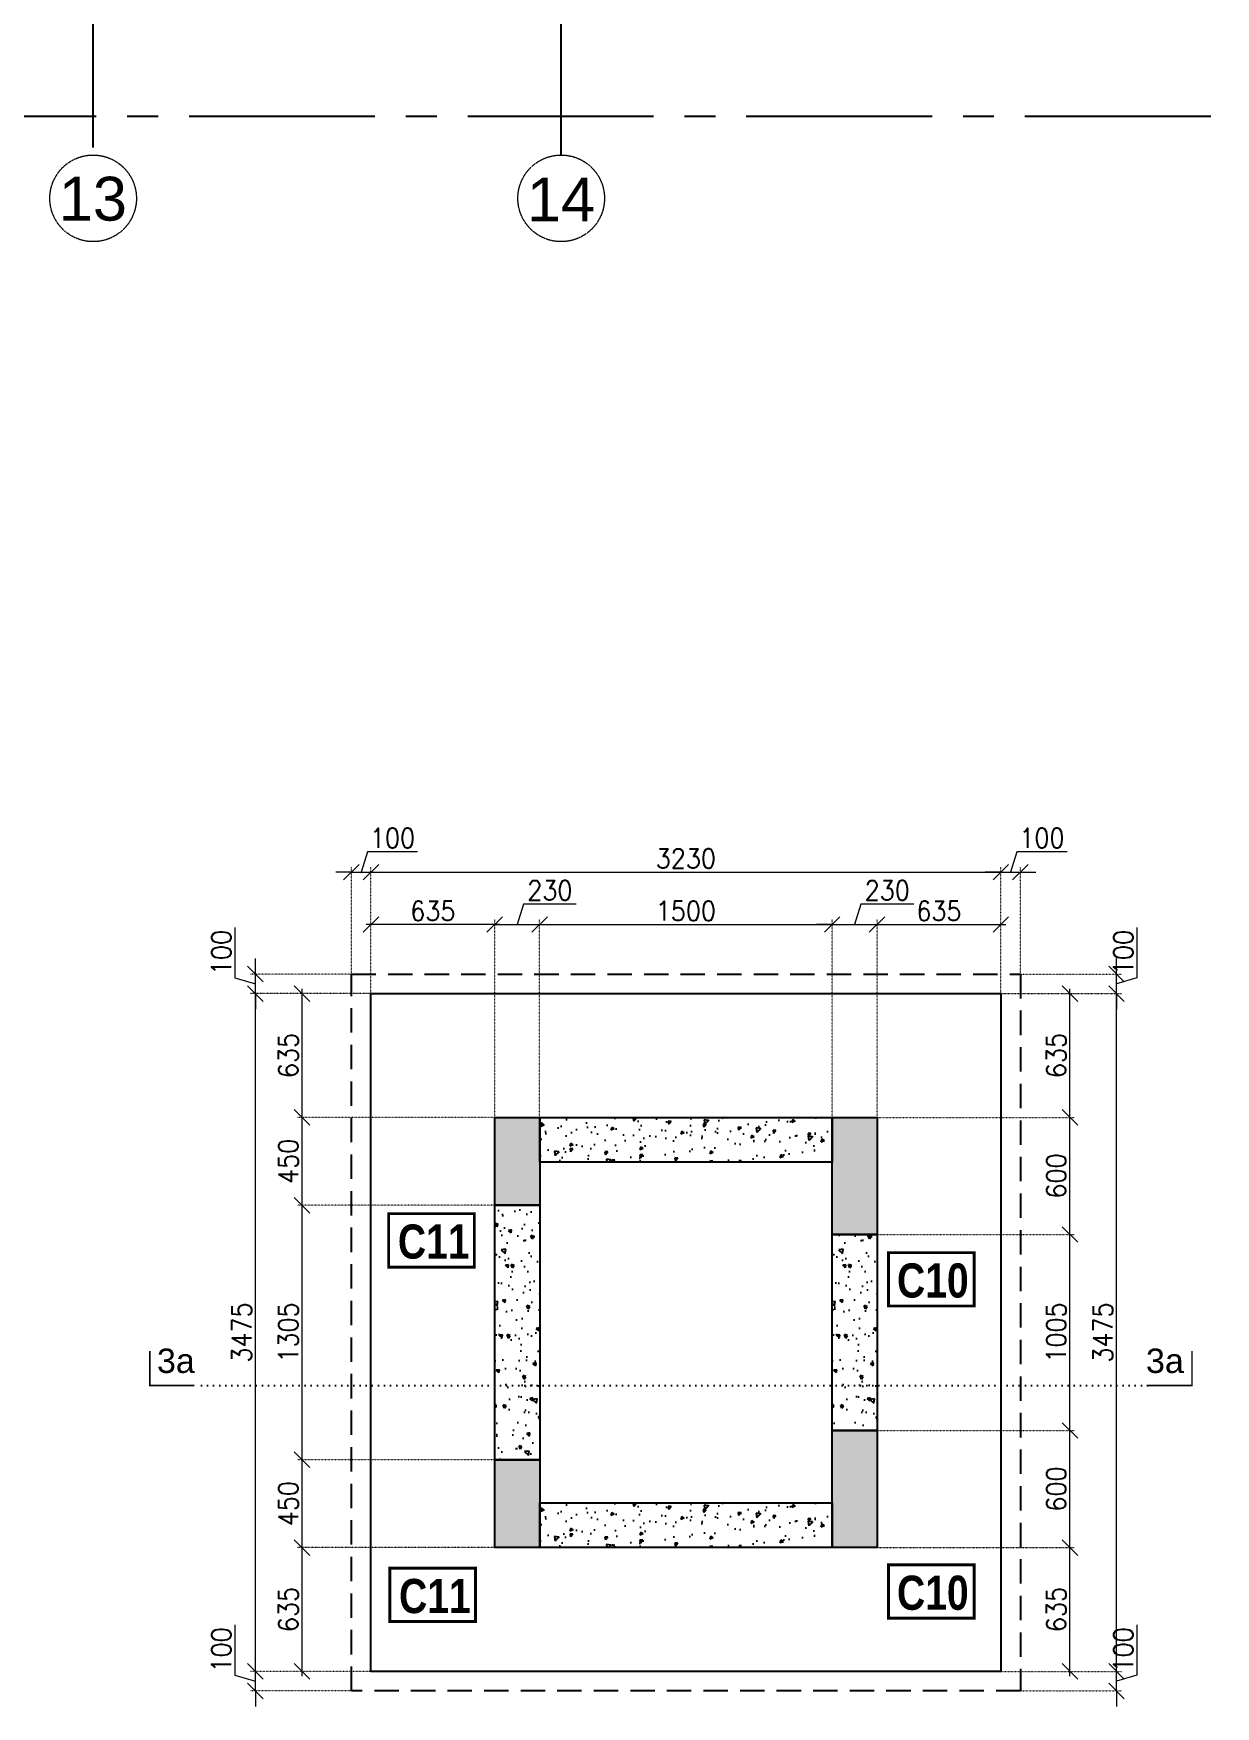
# Model space of a CAD drawing. Header units: millimetres. Extents: x 149548 to 2112824, y -1657616 to -1354760.
# Drawn here: x 1731822 to 1743945, y -1643212 to -1626058 of the extents above; entities that cross this region are included whole.
import ezdxf

# ---------------------------------------------------------------- set-up
doc = ezdxf.new("R2010")
doc.units = ezdxf.units.MM
doc.header["$MEASUREMENT"] = 0
doc.header["$PDMODE"] = 98
for name, pattern in [('ACAD_ISO02W100', [15, 12, -3]), ('CENTER2', [28.575, 19.05, -3.175, 3.175, -3.175]), ('DOT', [0.25, 0, -0.25]), ('HIDDEN', [0.375, 0.25, -0.125])]:
    doc.linetypes.add(name, pattern=pattern)
for name, color, linetype, lineweight in [('CENTER_LINE', 8, 'CENTER2', 25), ('GRID', 252, 'ACAD_ISO02W100', 9), ('s-dm', 171, 'Continuous', 15), ('SEC. MARK', 4, 'Continuous', 25), ('TXT', 255, 'Continuous', 5)]:
    doc.layers.add(name, color=color, linetype=linetype, lineweight=lineweight)
for name, color, linetype in [('Footing_ST', 241, 'Continuous'), ('Hatch', 8, 'Continuous'), ('Pcc_ST', 6, 'Continuous'), ('STR.COLUMN', 1, 'Continuous')]:
    doc.layers.add(name, color=color, linetype=linetype)
doc.styles.add('1-100', font='arial.ttf', dxfattribs={"height": 400})
doc.styles.add('ARIAL', font='arial.ttf')
doc.styles.add('G3-TEXT', font='ARIALNB.TTF', dxfattribs={"height": 3})
doc.styles.add('RS', font='romans.shx', dxfattribs={"width": 0.9})
doc.dimstyles.new('Maheboob', dxfattribs={"dimtxt": 100, "dimasz": 100, "dimexe": 0, "dimexo": 0, "dimgap": 50, "dimtad": 1, "dimdec": 0, "dimdsep": 46, "dimtxsty": 'RS', "dimblk": 'ME', "dimcen": 225, "dimdle": 25, "dimclrd": 256, "dimclre": 256, "dimclrt": 7, "dimadec": 1, "dimazin": 1, "dimtfac": 1, "dimtdec": 0, "dimtmove": 0, "dimatfit": 0, "dimldrblk": 'ME', "dimfxl": 1, "dimlwd": -1, "dimlwe": -1, "dimarcsym": 0})

# ---------------------------------------------------------------- blocks, each defined once
blk = doc.blocks.new('FIRST FLOOR COLUMNS')
at = {"layer": 'CENTER_LINE', "ltscale": 100}
for p, q in [((56005, -28128), (56005, 17663)), ((60805, -28206), (60805, 17638)), ((90326, -27810), (-4586, -27810))]:
    blk.add_line(p, q, dxfattribs=at)
at = {"layer": 'GRID', "ltscale": 0.3}
for centre in [(56005, -28650), (60805, -28650)]:
    blk.add_circle(centre, 444, dxfattribs=at)
at = {"layer": 'GRID', "ltscale": 0.3, "style": '1-100', "oblique": 0}
for s, p in [('13', (55653, -28879)), ('14', (60453, -28887))]:
    blk.add_text(s, height=450, rotation=0.0553, dxfattribs=at).set_placement(p)
blk = doc.blocks.new('_Oblique')
at = {"color": 0, "linetype": 'ByBlock', "lineweight": -2}
blk.add_line((-0.5, -0.5), (0.5, 0.5), dxfattribs=at)
blk = doc.blocks.new('*D2267')
at = {"layer": 'Defpoints', "color": 0}
for p in [(1734576, -1641582), (1736587, -1641582), (1735283, -1642852)]:
    blk.add_point(p, dxfattribs=at)
at = {"layer": 's-dm', "linetype": 'DOT'}
for p, q in [((1736587, -1641582), (1734526, -1641582)), ((1735283, -1642852), (1734526, -1642852))]:
    blk.add_line(p, q, dxfattribs=at)
at = {"layer": 's-dm'}
blk.add_line((1734576, -1642902), (1734576, -1641532), dxfattribs=at)
at = {"layer": 's-dm', "xscale": 160, "yscale": 160, "zscale": 160}
for p, rotation in [((1734576, -1641582), 90), ((1734576, -1642852), 270)]:
    blk.add_blockref('_Oblique', p, dxfattribs=dict(at, rotation=rotation))
at = {"layer": 's-dm', "color": 7, "insert": (1734436, -1642217), "char_height": 200, "attachment_point": 5, "rotation": 90, "style": 'RS'}
blk.add_mtext('635', dxfattribs=at)
blk = doc.blocks.new('ME')
at = {"layer": 's-dm', "color": 2, "ltscale": 50}
for p, q in [((0, -1.04), (0, 1.04)), ((-1.04, 0), (1.04, 0))]:
    blk.add_line(p, q, dxfattribs=at)
blk.add_lwpolyline([(0.74, 0.74), (-0.74, -0.74)], dxfattribs=at)
blk = doc.blocks.new('*D2268')
at = {"layer": 'Defpoints', "color": 0}
for p in [(1734576, -1640682), (1736553, -1640682), (1736553, -1641582)]:
    blk.add_point(p, dxfattribs=at)
at = {"layer": 's-dm', "linetype": 'DOT'}
for p, q in [((1736553, -1640682), (1734526, -1640682)), ((1736553, -1641582), (1734526, -1641582))]:
    blk.add_line(p, q, dxfattribs=at)
at = {"layer": 's-dm'}
blk.add_line((1734576, -1641632), (1734576, -1640632), dxfattribs=at)
at = {"layer": 's-dm', "xscale": 160, "yscale": 160, "zscale": 160}
for p, rotation in [((1734576, -1640682), 90), ((1734576, -1641582), 270)]:
    blk.add_blockref('_Oblique', p, dxfattribs=dict(at, rotation=rotation))
at = {"layer": 's-dm', "color": 7, "insert": (1734436, -1641132), "char_height": 200, "attachment_point": 5, "rotation": 90, "style": 'RS'}
blk.add_mtext('450', dxfattribs=at)
blk = doc.blocks.new('*D2269')
at = {"layer": 'Defpoints', "color": 0}
for p in [(1734576, -1638072), (1736553, -1638072), (1736553, -1640682)]:
    blk.add_point(p, dxfattribs=at)
at = {"layer": 's-dm'}
blk.add_line((1734576, -1640732), (1734576, -1638022), dxfattribs=at)
at = {"layer": 's-dm', "linetype": 'DOT'}
for p, q in [((1736553, -1638072), (1734526, -1638072)), ((1736553, -1640682), (1734526, -1640682))]:
    blk.add_line(p, q, dxfattribs=at)
at = {"layer": 's-dm', "xscale": 160, "yscale": 160, "zscale": 160}
for p, rotation in [((1734576, -1638072), 90), ((1734576, -1640682), 270)]:
    blk.add_blockref('_Oblique', p, dxfattribs=dict(at, rotation=rotation))
at = {"layer": 's-dm', "color": 7, "insert": (1734436, -1639377), "char_height": 200, "attachment_point": 5, "rotation": 90, "style": 'RS'}
blk.add_mtext('1305', dxfattribs=at)
blk = doc.blocks.new('*D2270')
at = {"layer": 'Defpoints', "color": 0}
for p in [(1734576, -1637172), (1736587, -1637172), (1736553, -1638072)]:
    blk.add_point(p, dxfattribs=at)
at = {"layer": 's-dm', "linetype": 'DOT'}
for p, q in [((1736587, -1637172), (1734526, -1637172)), ((1736553, -1638072), (1734526, -1638072))]:
    blk.add_line(p, q, dxfattribs=at)
at = {"layer": 's-dm'}
blk.add_line((1734576, -1638122), (1734576, -1637122), dxfattribs=at)
at = {"layer": 's-dm', "xscale": 160, "yscale": 160, "zscale": 160}
for p, rotation in [((1734576, -1637172), 90), ((1734576, -1638072), 270)]:
    blk.add_blockref('_Oblique', p, dxfattribs=dict(at, rotation=rotation))
at = {"layer": 's-dm', "color": 7, "insert": (1734436, -1637622), "char_height": 200, "attachment_point": 5, "rotation": 90, "style": 'RS'}
blk.add_mtext('450', dxfattribs=at)
blk = doc.blocks.new('*D2271')
at = {"layer": 'Defpoints', "color": 0}
for p in [(1734576, -1635902), (1735283, -1635902), (1736587, -1637172)]:
    blk.add_point(p, dxfattribs=at)
at = {"layer": 's-dm', "linetype": 'DOT'}
for p, q in [((1735283, -1635902), (1734526, -1635902)), ((1736587, -1637172), (1734526, -1637172))]:
    blk.add_line(p, q, dxfattribs=at)
at = {"layer": 's-dm'}
blk.add_line((1734576, -1637222), (1734576, -1635852), dxfattribs=at)
at = {"layer": 's-dm', "xscale": 160, "yscale": 160, "zscale": 160}
for p, rotation in [((1734576, -1635902), 90), ((1734576, -1637172), 270)]:
    blk.add_blockref('_Oblique', p, dxfattribs=dict(at, rotation=rotation))
at = {"layer": 's-dm', "color": 7, "insert": (1734436, -1636537), "char_height": 200, "attachment_point": 5, "rotation": 90, "style": 'RS'}
blk.add_mtext('635', dxfattribs=at)
blk = doc.blocks.new('*D2272')
at = {"layer": 'Defpoints', "color": 0}
for p in [(1740013, -1635194), (1737013, -1637172), (1740013, -1637172)]:
    blk.add_point(p, dxfattribs=at)
at = {"layer": 's-dm'}
blk.add_line((1736963, -1635194), (1740063, -1635194), dxfattribs=at)
at = {"layer": 's-dm', "linetype": 'DOT'}
for p, q in [((1737013, -1637172), (1737013, -1635144)), ((1740013, -1637172), (1740013, -1635144))]:
    blk.add_line(p, q, dxfattribs=at)
at = {"layer": 's-dm', "xscale": 160, "yscale": 160, "zscale": 160, "rotation": 180}
blk.add_blockref('_Oblique', (1737013, -1635194), dxfattribs=at)
at = {"layer": 's-dm', "xscale": 160, "yscale": 160, "zscale": 160}
blk.add_blockref('_Oblique', (1740013, -1635194), dxfattribs=at)
at = {"layer": 's-dm', "color": 7, "insert": (1738513, -1635054), "char_height": 200, "attachment_point": 5, "style": 'RS'}
blk.add_mtext('1500', dxfattribs=at)
blk = doc.blocks.new('*D2273')
at = {"layer": 'Defpoints', "color": 0}
for p in [(1740473, -1635194), (1740013, -1637172), (1740473, -1637172)]:
    blk.add_point(p, dxfattribs=at)
at = {"layer": 's-dm'}
for p, q in [((1740306, -1634984), (1740243, -1635194)), ((1740849, -1634984), (1740306, -1634984)), ((1740013, -1635194), (1739853, -1635194)), ((1740013, -1635194), (1740473, -1635194)), ((1740473, -1635194), (1740633, -1635194))]:
    blk.add_line(p, q, dxfattribs=at)
at = {"layer": 's-dm', "linetype": 'DOT'}
for p, q in [((1740013, -1637172), (1740013, -1635144)), ((1740473, -1637172), (1740473, -1635144))]:
    blk.add_line(p, q, dxfattribs=at)
at = {"layer": 's-dm', "xscale": 160, "yscale": 160, "zscale": 160}
blk.add_blockref('_Oblique', (1740013, -1635194), dxfattribs=at)
at = {"layer": 's-dm', "xscale": 160, "yscale": 160, "zscale": 160, "rotation": 180}
blk.add_blockref('_Oblique', (1740473, -1635194), dxfattribs=at)
at = {"layer": 's-dm', "color": 7, "insert": (1740578, -1634844), "char_height": 200, "attachment_point": 5, "style": 'RS'}
blk.add_mtext('230', dxfattribs=at)
blk = doc.blocks.new('*D2274')
at = {"layer": 'Defpoints', "color": 0}
for p in [(1741743, -1635194), (1741743, -1635902), (1740473, -1637172)]:
    blk.add_point(p, dxfattribs=at)
at = {"layer": 's-dm'}
blk.add_line((1740423, -1635194), (1741793, -1635194), dxfattribs=at)
at = {"layer": 's-dm', "linetype": 'DOT'}
for p, q in [((1740473, -1637172), (1740473, -1635144)), ((1741743, -1635902), (1741743, -1635144))]:
    blk.add_line(p, q, dxfattribs=at)
at = {"layer": 's-dm', "xscale": 160, "yscale": 160, "zscale": 160, "rotation": 180}
blk.add_blockref('_Oblique', (1740473, -1635194), dxfattribs=at)
at = {"layer": 's-dm', "xscale": 160, "yscale": 160, "zscale": 160}
blk.add_blockref('_Oblique', (1741743, -1635194), dxfattribs=at)
at = {"layer": 's-dm', "color": 7, "insert": (1741108, -1635054), "char_height": 200, "attachment_point": 5, "style": 'RS'}
blk.add_mtext('635', dxfattribs=at)
blk = doc.blocks.new('*D2275')
at = {"layer": 'Defpoints', "color": 0}
for p in [(1735283, -1634657), (1735083, -1635702), (1735283, -1635902)]:
    blk.add_point(p, dxfattribs=at)
at = {"layer": 's-dm'}
for p, q in [((1735246, -1634447), (1735183, -1634657)), ((1735762, -1634447), (1735246, -1634447)), ((1735083, -1634657), (1734923, -1634657)), ((1735083, -1634657), (1735283, -1634657)), ((1735283, -1634657), (1735443, -1634657))]:
    blk.add_line(p, q, dxfattribs=at)
at = {"layer": 's-dm', "linetype": 'DOT'}
for p, q in [((1735083, -1635702), (1735083, -1634607)), ((1735283, -1635902), (1735283, -1634607))]:
    blk.add_line(p, q, dxfattribs=at)
at = {"layer": 's-dm', "xscale": 160, "yscale": 160, "zscale": 160}
blk.add_blockref('_Oblique', (1735083, -1634657), dxfattribs=at)
at = {"layer": 's-dm', "xscale": 160, "yscale": 160, "zscale": 160, "rotation": 180}
blk.add_blockref('_Oblique', (1735283, -1634657), dxfattribs=at)
at = {"layer": 's-dm', "color": 7, "insert": (1735504, -1634307), "char_height": 200, "attachment_point": 5, "style": 'RS'}
blk.add_mtext('100', dxfattribs=at)
blk = doc.blocks.new('*D2276')
at = {"layer": 'Defpoints', "color": 0}
for p in [(1741743, -1634657), (1735283, -1635902), (1741743, -1635902)]:
    blk.add_point(p, dxfattribs=at)
at = {"layer": 's-dm'}
blk.add_line((1735233, -1634657), (1741793, -1634657), dxfattribs=at)
at = {"layer": 's-dm', "linetype": 'DOT'}
for p, q in [((1735283, -1635902), (1735283, -1634607)), ((1741743, -1635902), (1741743, -1634607))]:
    blk.add_line(p, q, dxfattribs=at)
at = {"layer": 's-dm', "xscale": 160, "yscale": 160, "zscale": 160, "rotation": 180}
blk.add_blockref('_Oblique', (1735283, -1634657), dxfattribs=at)
at = {"layer": 's-dm', "xscale": 160, "yscale": 160, "zscale": 160}
blk.add_blockref('_Oblique', (1741743, -1634657), dxfattribs=at)
at = {"layer": 's-dm', "color": 7, "insert": (1738513, -1634517), "char_height": 200, "attachment_point": 5, "style": 'RS'}
blk.add_mtext('3230', dxfattribs=at)
blk = doc.blocks.new('*D2277')
at = {"layer": 'Defpoints', "color": 0}
for p in [(1741943, -1634657), (1741943, -1635702), (1741743, -1635902)]:
    blk.add_point(p, dxfattribs=at)
at = {"layer": 's-dm'}
for p, q in [((1741906, -1634447), (1741843, -1634657)), ((1742422, -1634447), (1741906, -1634447)), ((1741743, -1634657), (1741583, -1634657)), ((1741743, -1634657), (1741943, -1634657)), ((1741943, -1634657), (1742103, -1634657))]:
    blk.add_line(p, q, dxfattribs=at)
at = {"layer": 's-dm', "linetype": 'DOT'}
for p, q in [((1741743, -1635902), (1741743, -1634607)), ((1741943, -1635702), (1741943, -1634607))]:
    blk.add_line(p, q, dxfattribs=at)
at = {"layer": 's-dm', "xscale": 160, "yscale": 160, "zscale": 160}
blk.add_blockref('_Oblique', (1741743, -1634657), dxfattribs=at)
at = {"layer": 's-dm', "xscale": 160, "yscale": 160, "zscale": 160, "rotation": 180}
blk.add_blockref('_Oblique', (1741943, -1634657), dxfattribs=at)
at = {"layer": 's-dm', "color": 7, "insert": (1742164, -1634307), "char_height": 200, "attachment_point": 5, "style": 'RS'}
blk.add_mtext('100', dxfattribs=at)
blk = doc.blocks.new('*D2278')
at = {"layer": 'Defpoints', "color": 0}
for p in [(1734098, -1642852), (1735283, -1642852), (1735083, -1643052)]:
    blk.add_point(p, dxfattribs=at)
at = {"layer": 's-dm'}
for p, q in [((1733888, -1642373), (1733888, -1642889)), ((1734098, -1642852), (1734098, -1642692)), ((1733888, -1642889), (1734098, -1642952)), ((1734098, -1643052), (1734098, -1642852)), ((1734098, -1643052), (1734098, -1643212))]:
    blk.add_line(p, q, dxfattribs=at)
at = {"layer": 's-dm', "linetype": 'DOT'}
for p, q in [((1735283, -1642852), (1734048, -1642852)), ((1735083, -1643052), (1734048, -1643052))]:
    blk.add_line(p, q, dxfattribs=at)
at = {"layer": 's-dm', "xscale": 160, "yscale": 160, "zscale": 160}
for p, rotation in [((1734098, -1642852), 270), ((1734098, -1643052), 90)]:
    blk.add_blockref('_Oblique', p, dxfattribs=dict(at, rotation=rotation))
at = {"layer": 's-dm', "color": 7, "insert": (1733748, -1642631), "char_height": 200, "attachment_point": 5, "rotation": 90, "style": 'RS'}
blk.add_mtext('100', dxfattribs=at)
blk = doc.blocks.new('*D2279')
at = {"layer": 'Defpoints', "color": 0}
for p in [(1734098, -1635902), (1735317, -1635902), (1735283, -1642852)]:
    blk.add_point(p, dxfattribs=at)
at = {"layer": 's-dm', "linetype": 'DOT'}
for p, q in [((1735317, -1635902), (1734048, -1635902)), ((1735283, -1642852), (1734048, -1642852))]:
    blk.add_line(p, q, dxfattribs=at)
at = {"layer": 's-dm'}
blk.add_line((1734098, -1642902), (1734098, -1635852), dxfattribs=at)
at = {"layer": 's-dm', "xscale": 160, "yscale": 160, "zscale": 160}
for p, rotation in [((1734098, -1635902), 90), ((1734098, -1642852), 270)]:
    blk.add_blockref('_Oblique', p, dxfattribs=dict(at, rotation=rotation))
at = {"layer": 's-dm', "color": 7, "insert": (1733958, -1639377), "char_height": 200, "attachment_point": 5, "rotation": 90, "style": 'RS'}
blk.add_mtext('3475', dxfattribs=at)
blk = doc.blocks.new('*D2280')
at = {"layer": 'Defpoints', "color": 0}
for p in [(1734098, -1635702), (1735083, -1635702), (1735283, -1635902)]:
    blk.add_point(p, dxfattribs=at)
at = {"layer": 's-dm'}
for p, q in [((1733888, -1635223), (1733888, -1635739)), ((1734098, -1635702), (1734098, -1635542)), ((1733888, -1635739), (1734098, -1635802)), ((1734098, -1635902), (1734098, -1635702)), ((1734098, -1635902), (1734098, -1636062))]:
    blk.add_line(p, q, dxfattribs=at)
at = {"layer": 's-dm', "linetype": 'DOT'}
for p, q in [((1735083, -1635702), (1734048, -1635702)), ((1735283, -1635902), (1734048, -1635902))]:
    blk.add_line(p, q, dxfattribs=at)
at = {"layer": 's-dm', "xscale": 160, "yscale": 160, "zscale": 160}
for p, rotation in [((1734098, -1635702), 270), ((1734098, -1635902), 90)]:
    blk.add_blockref('_Oblique', p, dxfattribs=dict(at, rotation=rotation))
at = {"layer": 's-dm', "color": 7, "insert": (1733748, -1635481), "char_height": 200, "attachment_point": 5, "rotation": 90, "style": 'RS'}
blk.add_mtext('100', dxfattribs=at)
blk = doc.blocks.new('*D2458')
at = {"layer": 'Defpoints', "color": 0}
for p in [(1737013, -1635194), (1736553, -1637172), (1737013, -1637172)]:
    blk.add_point(p, dxfattribs=at)
at = {"layer": 's-dm'}
for p, q in [((1736846, -1634984), (1736783, -1635194)), ((1737389, -1634984), (1736846, -1634984)), ((1736553, -1635194), (1736393, -1635194)), ((1736553, -1635194), (1737013, -1635194)), ((1737013, -1635194), (1737173, -1635194))]:
    blk.add_line(p, q, dxfattribs=at)
at = {"layer": 's-dm', "linetype": 'DOT'}
for p, q in [((1736553, -1637172), (1736553, -1635144)), ((1737013, -1637172), (1737013, -1635144))]:
    blk.add_line(p, q, dxfattribs=at)
at = {"layer": 's-dm', "xscale": 160, "yscale": 160, "zscale": 160}
blk.add_blockref('_Oblique', (1736553, -1635194), dxfattribs=at)
at = {"layer": 's-dm', "xscale": 160, "yscale": 160, "zscale": 160, "rotation": 180}
blk.add_blockref('_Oblique', (1737013, -1635194), dxfattribs=at)
at = {"layer": 's-dm', "color": 7, "insert": (1737118, -1634844), "char_height": 200, "attachment_point": 5, "style": 'RS'}
blk.add_mtext('230', dxfattribs=at)
blk = doc.blocks.new('*D2459')
at = {"layer": 'Defpoints', "color": 0}
for p in [(1735283, -1635194), (1735283, -1635902), (1736553, -1637172)]:
    blk.add_point(p, dxfattribs=at)
at = {"layer": 's-dm'}
blk.add_line((1736603, -1635194), (1735233, -1635194), dxfattribs=at)
at = {"layer": 's-dm', "linetype": 'DOT'}
for p, q in [((1735283, -1635902), (1735283, -1635144)), ((1736553, -1637172), (1736553, -1635144))]:
    blk.add_line(p, q, dxfattribs=at)
at = {"layer": 's-dm', "xscale": 160, "yscale": 160, "zscale": 160, "rotation": 180}
blk.add_blockref('_Oblique', (1735283, -1635194), dxfattribs=at)
at = {"layer": 's-dm', "xscale": 160, "yscale": 160, "zscale": 160}
blk.add_blockref('_Oblique', (1736553, -1635194), dxfattribs=at)
at = {"layer": 's-dm', "color": 7, "insert": (1735918, -1635054), "char_height": 200, "attachment_point": 5, "style": 'RS'}
blk.add_mtext('635', dxfattribs=at)
blk = doc.blocks.new('*D2460')
at = {"layer": 'Defpoints', "color": 0}
for p in [(1740439, -1641582), (1742451, -1641582), (1741743, -1642852)]:
    blk.add_point(p, dxfattribs=at)
at = {"layer": 's-dm', "linetype": 'DOT'}
for p, q in [((1740439, -1641582), (1742501, -1641582)), ((1741743, -1642852), (1742501, -1642852))]:
    blk.add_line(p, q, dxfattribs=at)
at = {"layer": 's-dm'}
blk.add_line((1742451, -1642902), (1742451, -1641532), dxfattribs=at)
at = {"layer": 's-dm', "xscale": 160, "yscale": 160, "zscale": 160}
for p, rotation in [((1742451, -1641582), 90), ((1742451, -1642852), 270)]:
    blk.add_blockref('_Oblique', p, dxfattribs=dict(at, rotation=rotation))
at = {"layer": 's-dm', "color": 7, "insert": (1742311, -1642217), "char_height": 200, "attachment_point": 5, "rotation": 90, "style": 'RS'}
blk.add_mtext('635', dxfattribs=at)
blk = doc.blocks.new('*D2461')
at = {"layer": 'Defpoints', "color": 0}
for p in [(1740473, -1640382), (1742451, -1640382), (1740473, -1641582)]:
    blk.add_point(p, dxfattribs=at)
at = {"layer": 's-dm', "linetype": 'DOT'}
for p, q in [((1740473, -1640382), (1742501, -1640382)), ((1740473, -1641582), (1742501, -1641582))]:
    blk.add_line(p, q, dxfattribs=at)
at = {"layer": 's-dm'}
blk.add_line((1742451, -1641632), (1742451, -1640332), dxfattribs=at)
at = {"layer": 's-dm', "xscale": 160, "yscale": 160, "zscale": 160}
for p, rotation in [((1742451, -1640382), 90), ((1742451, -1641582), 270)]:
    blk.add_blockref('_Oblique', p, dxfattribs=dict(at, rotation=rotation))
at = {"layer": 's-dm', "color": 7, "insert": (1742311, -1640982), "char_height": 200, "attachment_point": 5, "rotation": 90, "style": 'RS'}
blk.add_mtext('600', dxfattribs=at)
blk = doc.blocks.new('*D2462')
at = {"layer": 'Defpoints', "color": 0}
for p in [(1740473, -1638372), (1742451, -1638372), (1740473, -1640382)]:
    blk.add_point(p, dxfattribs=at)
at = {"layer": 's-dm', "linetype": 'DOT'}
for p, q in [((1740473, -1638372), (1742501, -1638372)), ((1740473, -1640382), (1742501, -1640382))]:
    blk.add_line(p, q, dxfattribs=at)
at = {"layer": 's-dm'}
blk.add_line((1742451, -1640432), (1742451, -1638322), dxfattribs=at)
at = {"layer": 's-dm', "xscale": 160, "yscale": 160, "zscale": 160}
for p, rotation in [((1742451, -1638372), 90), ((1742451, -1640382), 270)]:
    blk.add_blockref('_Oblique', p, dxfattribs=dict(at, rotation=rotation))
at = {"layer": 's-dm', "color": 7, "insert": (1742311, -1639377), "char_height": 200, "attachment_point": 5, "rotation": 90, "style": 'RS'}
blk.add_mtext('1005', dxfattribs=at)
blk = doc.blocks.new('*D2463')
at = {"layer": 'Defpoints', "color": 0}
for p in [(1740439, -1637172), (1742451, -1637172), (1740473, -1638372)]:
    blk.add_point(p, dxfattribs=at)
at = {"layer": 's-dm', "linetype": 'DOT'}
for p, q in [((1740439, -1637172), (1742501, -1637172)), ((1740473, -1638372), (1742501, -1638372))]:
    blk.add_line(p, q, dxfattribs=at)
at = {"layer": 's-dm'}
blk.add_line((1742451, -1638422), (1742451, -1637122), dxfattribs=at)
at = {"layer": 's-dm', "xscale": 160, "yscale": 160, "zscale": 160}
for p, rotation in [((1742451, -1637172), 90), ((1742451, -1638372), 270)]:
    blk.add_blockref('_Oblique', p, dxfattribs=dict(at, rotation=rotation))
at = {"layer": 's-dm', "color": 7, "insert": (1742311, -1637772), "char_height": 200, "attachment_point": 5, "rotation": 90, "style": 'RS'}
blk.add_mtext('600', dxfattribs=at)
blk = doc.blocks.new('*D2464')
at = {"layer": 'Defpoints', "color": 0}
for p in [(1741743, -1635902), (1742451, -1635902), (1740439, -1637172)]:
    blk.add_point(p, dxfattribs=at)
at = {"layer": 's-dm', "linetype": 'DOT'}
for p, q in [((1741743, -1635902), (1742501, -1635902)), ((1740439, -1637172), (1742501, -1637172))]:
    blk.add_line(p, q, dxfattribs=at)
at = {"layer": 's-dm'}
blk.add_line((1742451, -1637222), (1742451, -1635852), dxfattribs=at)
at = {"layer": 's-dm', "xscale": 160, "yscale": 160, "zscale": 160}
for p, rotation in [((1742451, -1635902), 90), ((1742451, -1637172), 270)]:
    blk.add_blockref('_Oblique', p, dxfattribs=dict(at, rotation=rotation))
at = {"layer": 's-dm', "color": 7, "insert": (1742311, -1636537), "char_height": 200, "attachment_point": 5, "rotation": 90, "style": 'RS'}
blk.add_mtext('635', dxfattribs=at)
blk = doc.blocks.new('*D2465')
at = {"layer": 'Defpoints', "color": 0}
for p in [(1741743, -1642852), (1742929, -1642852), (1741943, -1643052)]:
    blk.add_point(p, dxfattribs=at)
at = {"layer": 's-dm'}
for p, q in [((1743139, -1642373), (1743139, -1642889)), ((1742929, -1642852), (1742929, -1642692)), ((1742929, -1643052), (1742929, -1642852)), ((1743139, -1642889), (1742929, -1642952)), ((1742929, -1643052), (1742929, -1643212))]:
    blk.add_line(p, q, dxfattribs=at)
at = {"layer": 's-dm', "linetype": 'DOT'}
for p, q in [((1741743, -1642852), (1742979, -1642852)), ((1741943, -1643052), (1742979, -1643052))]:
    blk.add_line(p, q, dxfattribs=at)
at = {"layer": 's-dm', "xscale": 160, "yscale": 160, "zscale": 160}
for p, rotation in [((1742929, -1642852), 270), ((1742929, -1643052), 90)]:
    blk.add_blockref('_Oblique', p, dxfattribs=dict(at, rotation=rotation))
at = {"layer": 's-dm', "color": 7, "insert": (1742999, -1642631), "char_height": 200, "attachment_point": 5, "rotation": 90, "style": 'RS'}
blk.add_mtext('100', dxfattribs=at)
blk = doc.blocks.new('*D2466')
at = {"layer": 'Defpoints', "color": 0}
for p in [(1741709, -1635902), (1742929, -1635902), (1741743, -1642852)]:
    blk.add_point(p, dxfattribs=at)
at = {"layer": 's-dm', "linetype": 'DOT'}
for p, q in [((1741709, -1635902), (1742979, -1635902)), ((1741743, -1642852), (1742979, -1642852))]:
    blk.add_line(p, q, dxfattribs=at)
at = {"layer": 's-dm'}
blk.add_line((1742929, -1642902), (1742929, -1635852), dxfattribs=at)
at = {"layer": 's-dm', "xscale": 160, "yscale": 160, "zscale": 160}
for p, rotation in [((1742929, -1635902), 90), ((1742929, -1642852), 270)]:
    blk.add_blockref('_Oblique', p, dxfattribs=dict(at, rotation=rotation))
at = {"layer": 's-dm', "color": 7, "insert": (1742789, -1639377), "char_height": 200, "attachment_point": 5, "rotation": 90, "style": 'RS'}
blk.add_mtext('3475', dxfattribs=at)
blk = doc.blocks.new('*D2467')
at = {"layer": 'Defpoints', "color": 0}
for p in [(1741943, -1635702), (1742929, -1635702), (1741743, -1635902)]:
    blk.add_point(p, dxfattribs=at)
at = {"layer": 's-dm'}
for p, q in [((1743139, -1635223), (1743139, -1635739)), ((1742929, -1635702), (1742929, -1635542)), ((1742929, -1635902), (1742929, -1635702)), ((1743139, -1635739), (1742929, -1635802)), ((1742929, -1635902), (1742929, -1636062))]:
    blk.add_line(p, q, dxfattribs=at)
at = {"layer": 's-dm', "linetype": 'DOT'}
for p, q in [((1741943, -1635702), (1742979, -1635702)), ((1741743, -1635902), (1742979, -1635902))]:
    blk.add_line(p, q, dxfattribs=at)
at = {"layer": 's-dm', "xscale": 160, "yscale": 160, "zscale": 160}
for p, rotation in [((1742929, -1635702), 270), ((1742929, -1635902), 90)]:
    blk.add_blockref('_Oblique', p, dxfattribs=dict(at, rotation=rotation))
at = {"layer": 's-dm', "color": 7, "insert": (1742999, -1635481), "char_height": 200, "attachment_point": 5, "rotation": 90, "style": 'RS'}
blk.add_mtext('100', dxfattribs=at)

msp = doc.modelspace()

# ---------------------------------------------------------------- hatches: boundary and pattern name
at = {"layer": 'Hatch'}
h = msp.add_hatch(dxfattribs=at)
h.set_pattern_fill('AR-CONC', color=256, scale=50, angle=180)
h.set_pattern_definition([(230, (-2231701.6, 1359512.6), (-358.630091, 31.376067), [37.5, -412.5]), (175, (-2231701.6, 1359512.6), (69.375667, -376.096067), [30, -330]), (280.4514445, (-2231731.5, 1359515.2), (-289.254423, -344.719995), [31.870096, -350.571056]), (226.1842, (-2231701.6, 1359412.6), (-533.620665, 82.75964), [56.25, -618.75]), (276.635635, (-2231746.07, 1359419.5), (-467.330973, -487.0593), [47.80517, -525.85688]), (171.184164, (-2231701.6, 1359412.6), (-467.33097, -487.0593), [45, -495]), (201, (-2231751.6, 1359437.6), (-298.453526, 201.309445), [37.5, -412.5]), (146, (-2231751.6, 1359437.6), (-121.657666, -362.575023), [30, -330]), (251.451445, (-2231776.47, 1359454.38), (-420.111188, -161.265576), [31.870095, -350.571056]), (217.5, (-2231701.6, 1359512.6), (-6.0799277, -166.446927), [0, -326, 0, -335, 0, -331.25]), (187.5, (-2231701.6, 1359512.6), (-131.534769, -197.205856), [0, -191, 0, -318.5, 0, -126.25]), (147.5, (-2231590.1, 1359512.6), (-266.911218, 11.277436), [0, -125, 0, -390, 0, -517.5]), (137.5, (-2231540.1, 1359512.6), (-291.593085, -50.052491), [0, -162.5, 0, -259, 0, -367.5])])
h.paths.add_polyline_path([(1737013.5, -1637172), (1740013.5, -1637172), (1740013.5, -1637632), (1737013.5, -1637632)])
h = msp.add_hatch(dxfattribs=at)
h.set_pattern_fill('AR-CONC', color=256, scale=50, angle=90)
h.set_pattern_definition([(140, (4733698.04, 2330343.13), (31.376067, 358.630091), [37.5, -412.5]), (85, (4733698.04, 2330343.13), (-376.096067, -69.375667), [30, -330]), (190.4514445, (4733700.65, 2330373), (-344.719995, 289.254423), [31.870096, -350.571056]), (136.1842, (4733598.04, 2330343.13), (82.75964, 533.620665), [56.25, -618.75]), (186.635635, (4733604.93, 2330387.6), (-487.0593, 467.330973), [47.80517, -525.85688]), (81.184164, (4733598.04, 2330343.1), (-487.0593, 467.33097), [45, -495]), (111, (4733623.04, 2330393.13), (201.309445, 298.453526), [37.5, -412.5]), (56, (4733623.04, 2330393.13), (-362.575023, 121.657666), [30, -330]), (161.451445, (4733639.8, 2330418), (-161.265576, 420.111188), [31.870095, -350.571056]), (127.5, (4733698.04, 2330343.13), (-166.446927, 6.0799277), [0, -326, 0, -335, 0, -331.25]), (97.5, (4733698.04, 2330343.13), (-197.205856, 131.534769), [0, -191, 0, -318.5, 0, -126.25]), (57.5, (4733698.04, 2330231.63), (11.277436, 266.911218), [0, -125, 0, -390, 0, -517.5]), (47.5, (4733698.04, 2330181.63), (-50.052491, 291.593085), [0, -162.5, 0, -259, 0, -367.5])])
h.paths.add_polyline_path([(1737013.5, -1638072), (1737013.5, -1640682), (1736553.5, -1640682), (1736553.5, -1638072)])
h = msp.add_hatch(dxfattribs=at)
h.set_pattern_fill('AR-CONC', color=256, scale=50, angle=90)
h.set_pattern_definition([(140, (4737158.04, 2330343.13), (31.376067, 358.630091), [37.5, -412.5]), (85, (4737158.04, 2330343.13), (-376.096067, -69.375667), [30, -330]), (190.4514445, (4737160.65, 2330373), (-344.719995, 289.254423), [31.870096, -350.571056]), (136.1842, (4737058.04, 2330343.13), (82.75964, 533.620665), [56.25, -618.75]), (186.635635, (4737064.93, 2330387.6), (-487.0593, 467.330973), [47.80517, -525.85688]), (81.184164, (4737058.04, 2330343.1), (-487.0593, 467.33097), [45, -495]), (111, (4737083.04, 2330393.13), (201.309445, 298.453526), [37.5, -412.5]), (56, (4737083.04, 2330393.13), (-362.575023, 121.657666), [30, -330]), (161.451445, (4737099.8, 2330418), (-161.265576, 420.111188), [31.870095, -350.571056]), (127.5, (4737158.04, 2330343.13), (-166.446927, 6.0799277), [0, -326, 0, -335, 0, -331.25]), (97.5, (4737158.04, 2330343.13), (-197.205856, 131.534769), [0, -191, 0, -318.5, 0, -126.25]), (57.5, (4737158.04, 2330231.63), (11.277436, 266.911218), [0, -125, 0, -390, 0, -517.5]), (47.5, (4737158.04, 2330181.63), (-50.052491, 291.593085), [0, -162.5, 0, -259, 0, -367.5])])
h.paths.add_polyline_path([(1740473.5, -1638372), (1740473.5, -1640382), (1740013.5, -1640382), (1740013.5, -1638372)])
h = msp.add_hatch(dxfattribs=at)
h.set_pattern_fill('AR-CONC', color=256, scale=50, angle=180)
h.set_pattern_definition([(230, (-2231701.6, 1355562.6), (-358.630091, 31.376067), [37.5, -412.5]), (175, (-2231701.6, 1355562.6), (69.375667, -376.096067), [30, -330]), (280.4514445, (-2231731.5, 1355565.2), (-289.254423, -344.719995), [31.870096, -350.571056]), (226.1842, (-2231701.6, 1355462.6), (-533.620665, 82.75964), [56.25, -618.75]), (276.635635, (-2231746.07, 1355469.5), (-467.330973, -487.0593), [47.80517, -525.85688]), (171.184164, (-2231701.6, 1355462.6), (-467.33097, -487.0593), [45, -495]), (201, (-2231751.6, 1355487.6), (-298.453526, 201.309445), [37.5, -412.5]), (146, (-2231751.6, 1355487.6), (-121.657666, -362.575023), [30, -330]), (251.451445, (-2231776.47, 1355504.38), (-420.111188, -161.265576), [31.870095, -350.571056]), (217.5, (-2231701.6, 1355562.6), (-6.0799277, -166.446927), [0, -326, 0, -335, 0, -331.25]), (187.5, (-2231701.6, 1355562.6), (-131.534769, -197.205856), [0, -191, 0, -318.5, 0, -126.25]), (147.5, (-2231590.1, 1355562.6), (-266.911218, 11.277436), [0, -125, 0, -390, 0, -517.5]), (137.5, (-2231540.1, 1355562.6), (-291.593085, -50.052491), [0, -162.5, 0, -259, 0, -367.5])])
h.paths.add_polyline_path([(1737013.5, -1641122), (1740013.5, -1641122), (1740013.5, -1641582), (1737013.5, -1641582)])
at = {"layer": 'STR.COLUMN', "transparency": 33554687}
h = msp.add_hatch(color=256, dxfattribs=at)
h.dxf.hatch_style = 1
h.paths.add_polyline_path([(1736553.5, -1637172), (1736553.5, -1638072), (1737013.5, -1638072), (1737013.5, -1637172)])
h = msp.add_hatch(color=256, dxfattribs=at)
h.dxf.hatch_style = 1
h.paths.add_polyline_path([(1740013.5, -1638372), (1740473.5, -1638372), (1740473.5, -1637172), (1740013.5, -1637172)])
h = msp.add_hatch(color=256, dxfattribs=at)
h.dxf.hatch_style = 1
h.paths.add_polyline_path([(1740013.5, -1641582), (1740473.5, -1641582), (1740473.5, -1640382), (1740013.5, -1640382)])
h = msp.add_hatch(color=256, dxfattribs=at)
h.dxf.hatch_style = 1
h.paths.add_polyline_path([(1736553.5, -1640682), (1736553.5, -1641582), (1737013.5, -1641582), (1737013.5, -1640682)])

# ---------------------------------------------------------------- linework, layer by layer
at = {"color": 101, "const_width": 29.5}
for points in [[(1735464.4, -1638706.3), (1735464.4, -1638159), (1736343, -1638159), (1736343, -1638706.3)], [(1740591.4, -1639105.3), (1740591.4, -1638558), (1741470, -1638558), (1741470, -1639105.3)], [(1735476.4, -1642340.7), (1735476.4, -1641793.5), (1736355, -1641793.5), (1736355, -1642340.7)], [(1740591.4, -1642306.9), (1740591.4, -1641759.7), (1741470, -1641759.7), (1741470, -1642306.9)]]:
    msp.add_lwpolyline(points, close=True, dxfattribs=at)
at = {"layer": 'Footing_ST'}
msp.add_lwpolyline([(1735283.5, -1635902), (1741743.5, -1635902), (1741743.5, -1642852), (1735283.5, -1642852)], close=True, dxfattribs=at)
at = {"layer": 'Pcc_ST', "linetype": 'HIDDEN', "ltscale": 1000}
msp.add_lwpolyline([(1735083.5, -1635702), (1741943.5, -1635702), (1741943.5, -1643052), (1735083.5, -1643052)], close=True, dxfattribs=at)
at = {"layer": 'SEC. MARK', "linetype": 'DOT', "ltscale": 250}
msp.add_line((1743246.8, -1639919.5), (1733472.9, -1639919.5), dxfattribs=at)
at = {"layer": 'SEC. MARK', "const_width": 16.2}
for points in [[(1733016.2, -1639567.8), (1733016.2, -1639919.5), (1733472.9, -1639919.5)], [(1743703.5, -1639567.8), (1743703.5, -1639919.5), (1743246.8, -1639919.5)]]:
    msp.add_lwpolyline(points, dxfattribs=at)
at = {"layer": 'STR.COLUMN', "color": 5}
for points in [[(1736553.5, -1637172), (1737013.5, -1637172), (1737013.5, -1638072), (1736553.5, -1638072), (1736553.5, -1637172)], [(1740013.5, -1637172), (1740473.5, -1637172), (1740473.5, -1638372), (1740013.5, -1638372), (1740013.5, -1637172)], [(1740013.5, -1640382), (1740473.5, -1640382), (1740473.5, -1641582), (1740013.5, -1641582), (1740013.5, -1640382)], [(1736553.5, -1640682), (1737013.5, -1640682), (1737013.5, -1641582), (1736553.5, -1641582), (1736553.5, -1640682)]]:
    msp.add_lwpolyline(points, dxfattribs=at)
at = {"layer": 'STR.COLUMN', "color": 6}
for points in [[(1737013.5, -1637172), (1740013.5, -1637172), (1740013.5, -1637632), (1737013.5, -1637632)], [(1737013.5, -1638072), (1737013.5, -1640682), (1736553.5, -1640682), (1736553.5, -1638072)], [(1740473.5, -1638372), (1740473.5, -1640382), (1740013.5, -1640382), (1740013.5, -1638372)], [(1737013.5, -1641122), (1740013.5, -1641122), (1740013.5, -1641582), (1737013.5, -1641582)]]:
    msp.add_lwpolyline(points, close=True, dxfattribs=at)

# ---------------------------------------------------------------- block references
at = {"layer": 'GRID'}
msp.add_blockref('FIRST FLOOR COLUMNS', (1676429, -1599098.5), dxfattribs=at)

# ---------------------------------------------------------------- texts
at = {"layer": 'SEC. MARK', "style": 'ARIAL'}
for p in [(1733088.3, -1639792), (1743231.3, -1639792)]:
    msp.add_text('3a', height=250, dxfattribs=at).set_placement(p)
at = {"layer": 'TXT', "style": 'G3-TEXT'}
for s, p in [('C11', (1735559.2, -1638619.5)), ('C10', (1740677.7, -1639018.5)), ('C11', (1735571.2, -1642253.9)), ('C10', (1740677.7, -1642220.1))]:
    msp.add_text(s, height=350, dxfattribs=at).set_placement(p)

# ---------------------------------------------------------------- dimensions: what is measured, and where the dimension line sits
at = {"layer": 's-dm'}
for base, p1, p2, override, picture, middle in [((1735283.5, -1634656.9), (1735083.5, -1635702), (1735283.5, -1635902), {"dimscale": 2, "dimasz": 80, "dimexe": 25, "dimgap": 20, "dimlfac": 0.5, "dimtxsty": 'RS', "dimblk1": 'Oblique', "dimblk2": 'Oblique', "dimsah": 1, "dimtmove": 1, "dimldrblk": 'ME', "dimfxl": 0, "dimarcsym": 1}, '*D2275', (1735286.5, -1634306.9)), ((1741943.5, -1634656.9), (1741743.5, -1635902), (1741943.5, -1635702), {"dimscale": 2, "dimasz": 80, "dimexe": 25, "dimgap": 20, "dimlfac": 0.5, "dimblk1": 'Oblique', "dimblk2": 'Oblique', "dimsah": 1, "dimtmove": 1, "dimfxl": 0, "dimarcsym": 1}, '*D2277', (1741946.5, -1634306.9)), ((1741743.5, -1634656.9), (1735283.5, -1635902), (1741743.5, -1635902), {"dimscale": 2, "dimasz": 80, "dimexe": 25, "dimgap": 20, "dimlfac": 0.5, "dimblk1": 'Oblique', "dimblk2": 'Oblique', "dimsah": 1, "dimtmove": 1, "dimfxl": 0, "dimarcsym": 1}, '*D2276', (1738513.5, -1634516.9)), ((1740473.5, -1635193.6), (1740013.5, -1637172), (1740473.5, -1637172), {"dimscale": 2, "dimasz": 80, "dimexe": 25, "dimgap": 20, "dimlfac": 0.5, "dimblk1": 'Oblique', "dimblk2": 'Oblique', "dimsah": 1, "dimtmove": 1, "dimfxl": 0, "dimarcsym": 1}, '*D2273', (1740346.5, -1634843.6)), ((1735283.5, -1635193.6), (1736553.5, -1637172), (1735283.5, -1635902), {"dimscale": 2, "dimasz": 80, "dimexe": 25, "dimgap": 20, "dimlfac": 0.5, "dimtxsty": 'RS', "dimblk1": 'Oblique', "dimblk2": 'Oblique', "dimsah": 1, "dimtmove": 1, "dimldrblk": 'ME', "dimfxl": 0, "dimarcsym": 1}, '*D2459', (1735918.5, -1635053.6)), ((1740013.5, -1635193.6), (1737013.5, -1637172), (1740013.5, -1637172), {"dimscale": 2, "dimasz": 80, "dimexe": 25, "dimgap": 20, "dimlfac": 0.5, "dimtxsty": 'RS', "dimblk1": 'Oblique', "dimblk2": 'Oblique', "dimsah": 1, "dimtmove": 1, "dimldrblk": 'ME', "dimfxl": 0, "dimarcsym": 1}, '*D2272', (1738513.5, -1635053.6)), ((1741743.5, -1635193.6), (1740473.5, -1637172), (1741743.5, -1635902), {"dimscale": 2, "dimasz": 80, "dimexe": 25, "dimgap": 20, "dimlfac": 0.5, "dimblk1": 'Oblique', "dimblk2": 'Oblique', "dimsah": 1, "dimtmove": 1, "dimfxl": 0, "dimarcsym": 1}, '*D2274', (1741108.5, -1635053.6))]:
    dim = msp.add_linear_dim(base=base, p1=p1, p2=p2, dimstyle='Maheboob', override=override, dxfattribs=at)
    dim.commit()
    dim.dimension.update_dxf_attribs({"geometry": picture, "text_midpoint": middle})
for base, p1, p2, angle, override, picture, middle in [((1737013.5, -1635193.6), (1736553.5, -1637172), (1737013.5, -1637172), 180, {"dimscale": 2, "dimasz": 80, "dimexe": 25, "dimgap": 20, "dimlfac": 0.5, "dimtxsty": 'RS', "dimblk1": 'Oblique', "dimblk2": 'Oblique', "dimsah": 1, "dimtmove": 1, "dimldrblk": 'ME', "dimfxl": 0, "dimarcsym": 1}, '*D2458', (1736886.5, -1634843.6)), ((1734097.8, -1635702), (1735283.5, -1635902), (1735083.5, -1635702), 90, {"dimscale": 2, "dimasz": 80, "dimexe": 25, "dimgap": 20, "dimlfac": 0.5, "dimblk1": 'Oblique', "dimblk2": 'Oblique', "dimsah": 1, "dimtmove": 1, "dimfxl": 0, "dimarcsym": 1}, '*D2280', (1733747.8, -1635699)), ((1742929.2, -1635702), (1741743.5, -1635902), (1741943.5, -1635702), 90, {"dimscale": 2, "dimasz": 80, "dimexe": 25, "dimgap": 20, "dimlfac": 0.5, "dimblk1": 'Oblique', "dimblk2": 'Oblique', "dimsah": 1, "dimtmove": 1, "dimfxl": 0, "dimarcsym": 1}, '*D2467', (1742999.2, -1635699)), ((1734097.8, -1635902), (1735283.5, -1642852), (1735317.5, -1635902), 90, {"dimscale": 2, "dimasz": 80, "dimexe": 25, "dimgap": 20, "dimlfac": 0.5, "dimblk1": 'Oblique', "dimblk2": 'Oblique', "dimsah": 1, "dimtmove": 1, "dimfxl": 0, "dimarcsym": 1}, '*D2279', (1733957.8, -1639377)), ((1734575.6, -1635902), (1736587.5, -1637172), (1735283.5, -1635902), 90, {"dimscale": 2, "dimasz": 80, "dimexe": 25, "dimgap": 20, "dimlfac": 0.5, "dimblk1": 'Oblique', "dimblk2": 'Oblique', "dimsah": 1, "dimtmove": 1, "dimfxl": 0, "dimarcsym": 1}, '*D2271', (1734435.6, -1636537)), ((1742451.4, -1635902), (1740439.5, -1637172), (1741743.5, -1635902), 90, {"dimscale": 2, "dimasz": 80, "dimexe": 25, "dimgap": 20, "dimlfac": 0.5, "dimblk1": 'Oblique', "dimblk2": 'Oblique', "dimsah": 1, "dimtmove": 1, "dimfxl": 0, "dimarcsym": 1}, '*D2464', (1742311.4, -1636537)), ((1742929.2, -1635902), (1741743.5, -1642852), (1741709.5, -1635902), 90, {"dimscale": 2, "dimasz": 80, "dimexe": 25, "dimgap": 20, "dimlfac": 0.5, "dimblk1": 'Oblique', "dimblk2": 'Oblique', "dimsah": 1, "dimtmove": 1, "dimfxl": 0, "dimarcsym": 1}, '*D2466', (1742789.2, -1639377)), ((1734575.6, -1637172), (1736553.5, -1638072), (1736587.5, -1637172), 90, {"dimscale": 2, "dimasz": 80, "dimexe": 25, "dimgap": 20, "dimlfac": 0.5, "dimblk1": 'Oblique', "dimblk2": 'Oblique', "dimsah": 1, "dimtmove": 1, "dimfxl": 0, "dimarcsym": 1}, '*D2270', (1734435.6, -1637622)), ((1742451.4, -1637172), (1740473.5, -1638372), (1740439.5, -1637172), 90, {"dimscale": 2, "dimasz": 80, "dimexe": 25, "dimgap": 20, "dimlfac": 0.5, "dimblk1": 'Oblique', "dimblk2": 'Oblique', "dimsah": 1, "dimtmove": 1, "dimfxl": 0, "dimarcsym": 1}, '*D2463', (1742311.4, -1637772)), ((1734575.6, -1638072), (1736553.5, -1640682), (1736553.5, -1638072), 90, {"dimscale": 2, "dimasz": 80, "dimexe": 25, "dimgap": 20, "dimlfac": 0.5, "dimblk1": 'Oblique', "dimblk2": 'Oblique', "dimsah": 1, "dimtmove": 1, "dimfxl": 0, "dimarcsym": 1}, '*D2269', (1734435.6, -1639377)), ((1742451.4, -1638372), (1740473.5, -1640382), (1740473.5, -1638372), 90, {"dimscale": 2, "dimasz": 80, "dimexe": 25, "dimgap": 20, "dimlfac": 0.5, "dimblk1": 'Oblique', "dimblk2": 'Oblique', "dimsah": 1, "dimtmove": 1, "dimfxl": 0, "dimarcsym": 1}, '*D2462', (1742311.4, -1639377)), ((1742451.4, -1640382), (1740473.5, -1641582), (1740473.5, -1640382), 90, {"dimscale": 2, "dimasz": 80, "dimexe": 25, "dimgap": 20, "dimlfac": 0.5, "dimblk1": 'Oblique', "dimblk2": 'Oblique', "dimsah": 1, "dimtmove": 1, "dimfxl": 0, "dimarcsym": 1}, '*D2461', (1742311.4, -1640982)), ((1734575.6, -1640682), (1736553.5, -1641582), (1736553.5, -1640682), 90, {"dimscale": 2, "dimasz": 80, "dimexe": 25, "dimgap": 20, "dimlfac": 0.5, "dimblk1": 'Oblique', "dimblk2": 'Oblique', "dimsah": 1, "dimtmove": 1, "dimfxl": 0, "dimarcsym": 1}, '*D2268', (1734435.6, -1641132)), ((1734575.6, -1641582), (1735283.5, -1642852), (1736587.5, -1641582), 90, {"dimscale": 2, "dimasz": 80, "dimexe": 25, "dimgap": 20, "dimlfac": 0.5, "dimtxsty": 'RS', "dimblk1": 'Oblique', "dimblk2": 'Oblique', "dimsah": 1, "dimtmove": 1, "dimldrblk": 'ME', "dimfxl": 0, "dimarcsym": 1}, '*D2267', (1734435.6, -1642217)), ((1742451.4, -1641582), (1741743.5, -1642852), (1740439.5, -1641582), 90, {"dimscale": 2, "dimasz": 80, "dimexe": 25, "dimgap": 20, "dimlfac": 0.5, "dimtxsty": 'RS', "dimblk1": 'Oblique', "dimblk2": 'Oblique', "dimsah": 1, "dimtmove": 1, "dimldrblk": 'ME', "dimfxl": 0, "dimarcsym": 1}, '*D2460', (1742311.4, -1642217)), ((1734097.8, -1642852), (1735083.5, -1643052), (1735283.5, -1642852), 90, {"dimscale": 2, "dimasz": 80, "dimexe": 25, "dimgap": 20, "dimlfac": 0.5, "dimtxsty": 'RS', "dimblk1": 'Oblique', "dimblk2": 'Oblique', "dimsah": 1, "dimtmove": 1, "dimldrblk": 'ME', "dimfxl": 0, "dimarcsym": 1}, '*D2278', (1733747.8, -1642849)), ((1742929.2, -1642852), (1741943.5, -1643052), (1741743.5, -1642852), 90, {"dimscale": 2, "dimasz": 80, "dimexe": 25, "dimgap": 20, "dimlfac": 0.5, "dimtxsty": 'RS', "dimblk1": 'Oblique', "dimblk2": 'Oblique', "dimsah": 1, "dimtmove": 1, "dimldrblk": 'ME', "dimfxl": 0, "dimarcsym": 1}, '*D2465', (1742999.2, -1642849))]:
    dim = msp.add_linear_dim(base=base, p1=p1, p2=p2, angle=angle, dimstyle='Maheboob', override=override, dxfattribs=at)
    dim.commit()
    dim.dimension.update_dxf_attribs({"geometry": picture, "text_midpoint": middle})

doc.saveas('drawing.dxf')
